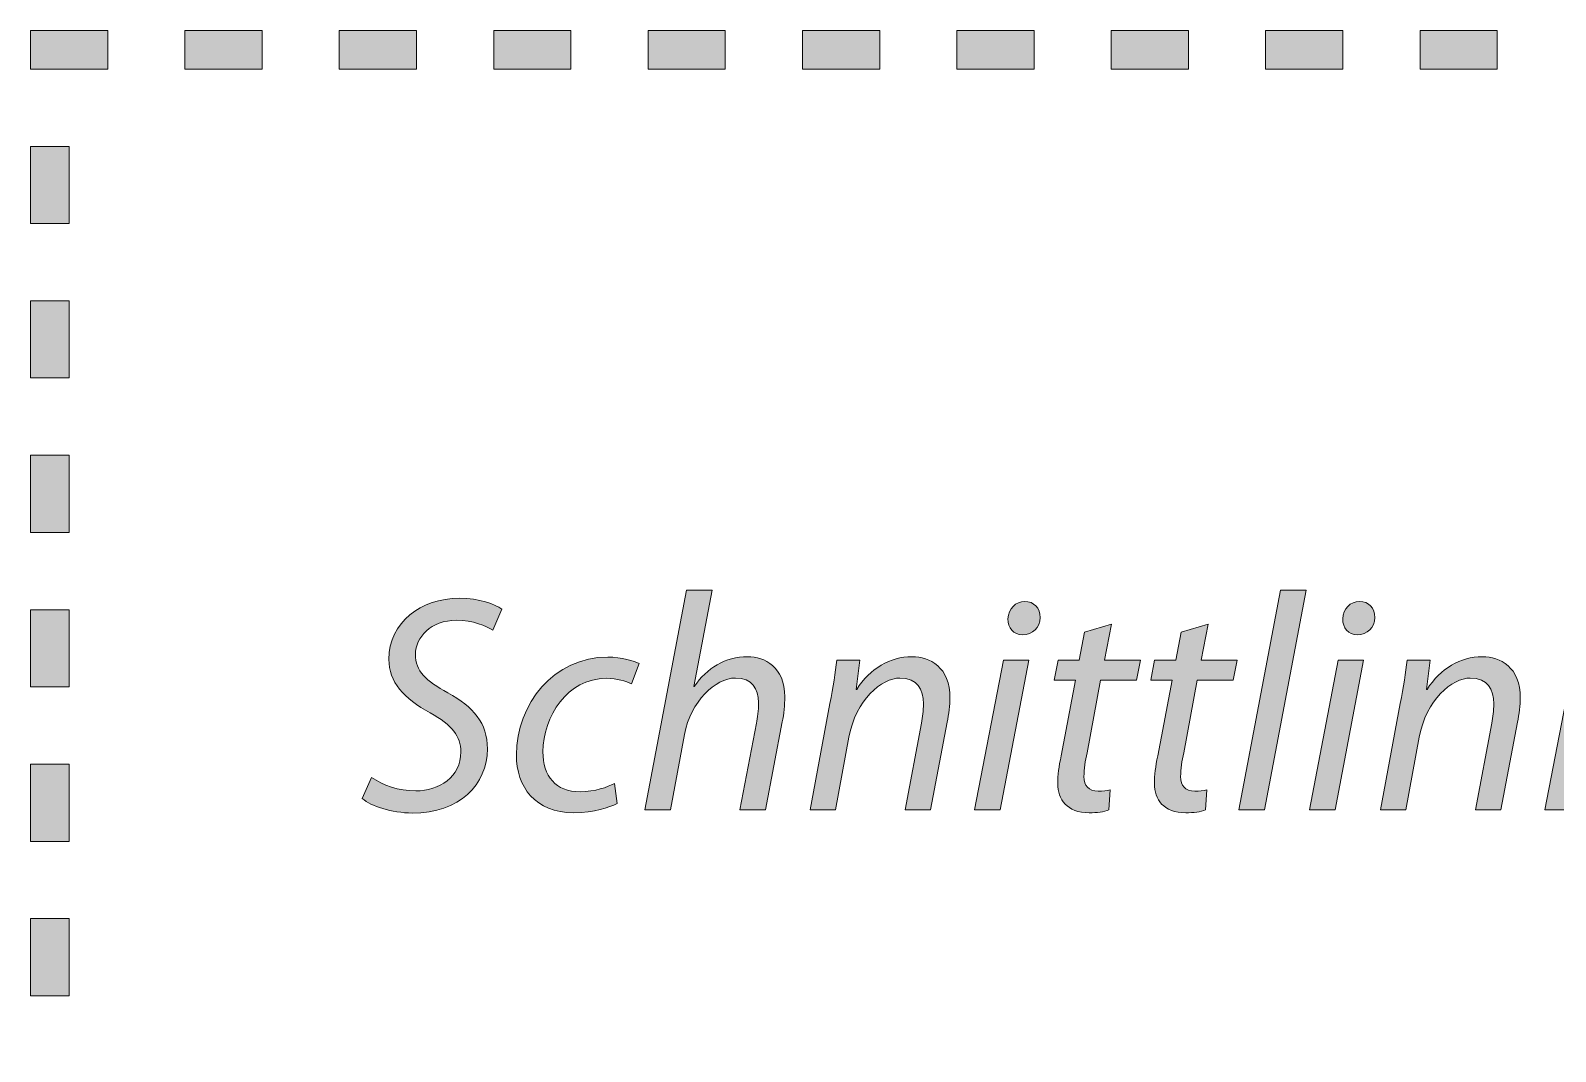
# Model space of a CAD drawing. Header units: inches. Extents: x 0 to 395, y 0 to 191.
# Drawn here: x 197.7 to 225.58, y 136.71 to 155.37 of the extents above; entities that cross this region are included whole.
import ezdxf

# ---------------------------------------------------------------- set-up
doc = ezdxf.new("R2010")
doc.units = ezdxf.units.IN
doc.header["$MEASUREMENT"] = 0
doc.layers.add('Template', color=7, linetype='Continuous')

# ---------------------------------------------------------------- blocks, each defined once
blk = doc.blocks.new('block 14')
at = {"layer": 'Template', "true_color": 0xf6921e}
h = blk.add_hatch(color=30, dxfattribs=at)
h.dxf.hatch_style = 2
edge = h.paths.add_edge_path()
edge.add_spline(control_points=[(203.937, 141.719), (204.146, 141.578), (204.428, 141.476), (204.744, 141.476), (205.174, 141.476), (205.569, 141.73), (205.569, 142.188), (205.569, 142.47), (205.411, 142.684), (205.01, 142.899), (204.524, 143.165), (204.253, 143.47), (204.253, 143.876), (204.253, 144.559), (204.841, 144.994), (205.541, 144.994), (205.913, 144.994), (206.19, 144.887), (206.32, 144.797), (206.32, 144.797), (206.151, 144.413), (206.151, 144.413), (206.032, 144.486), (205.795, 144.593), (205.49, 144.593), (205.021, 144.593), (204.739, 144.283), (204.739, 143.972), (204.739, 143.662), (204.931, 143.487), (205.332, 143.266), (205.8, 143.012), (206.055, 142.713), (206.055, 142.244), (206.055, 141.589), (205.541, 141.07), (204.682, 141.07), (204.304, 141.075), (203.926, 141.194), (203.768, 141.335), (203.768, 141.335), (203.937, 141.719), (203.937, 141.719)], knot_values=[0, 0, 0, 0, 1, 1, 1, 2, 2, 2, 3, 3, 3, 4, 4, 4, 5, 5, 5, 6, 6, 6, 7, 7, 7, 8, 8, 8, 9, 9, 9, 10, 10, 10, 11, 11, 11, 12, 12, 12, 13, 13, 13, 14, 14, 14, 14], degree=3, periodic=1)
h = blk.add_hatch(color=30, dxfattribs=at)
h.dxf.hatch_style = 2
edge = h.paths.add_edge_path()
edge.add_spline(control_points=[(208.932, 141.132), (208.932, 141.132), (209.695, 145.141), (209.695, 145.141), (209.695, 145.141), (210.163, 145.141), (210.163, 145.141), (210.163, 145.141), (209.825, 143.385), (209.825, 143.385), (209.825, 143.385), (209.836, 143.385), (209.836, 143.385), (210.067, 143.718), (210.401, 143.927), (210.813, 143.927), (211.123, 143.927), (211.49, 143.74), (211.49, 143.193), (211.49, 143.052), (211.473, 142.871), (211.445, 142.735), (211.445, 142.735), (211.14, 141.132), (211.14, 141.132), (211.14, 141.132), (210.671, 141.132), (210.671, 141.132), (210.671, 141.132), (210.976, 142.713), (210.976, 142.713), (210.993, 142.809), (211.01, 142.939), (211.01, 143.091), (211.01, 143.34), (210.892, 143.537), (210.587, 143.537), (210.225, 143.537), (209.768, 143.114), (209.655, 142.504), (209.655, 142.504), (209.401, 141.132), (209.401, 141.132), (209.401, 141.132), (208.932, 141.132), (208.932, 141.132)], knot_values=[0, 0, 0, 0, 1, 1, 1, 2, 2, 2, 3, 3, 3, 4, 4, 4, 5, 5, 5, 6, 6, 6, 7, 7, 7, 8, 8, 8, 9, 9, 9, 10, 10, 10, 11, 11, 11, 12, 12, 12, 13, 13, 13, 14, 14, 14, 15, 15, 15, 15], degree=3, periodic=1)
h = blk.add_hatch(color=30, dxfattribs=at)
h.dxf.hatch_style = 2
h.paths.add_polyline_path([(219.792, 141.132), (220.554, 145.141), (221.023, 145.141), (220.261, 141.132)])
h = blk.add_hatch(color=30, dxfattribs=at)
h.dxf.hatch_style = 2
h.paths.add_polyline_path([(214.961, 141.132), (215.486, 143.865), (215.949, 143.865), (215.429, 141.132)])
edge = h.paths.add_edge_path()
edge.add_spline(control_points=[(215.57, 144.621), (215.576, 144.802), (215.712, 144.938), (215.875, 144.938), (216.045, 144.938), (216.158, 144.814), (216.158, 144.644), (216.152, 144.458), (216.022, 144.328), (215.836, 144.328), (215.672, 144.328), (215.57, 144.452), (215.57, 144.621)], knot_values=[0, 0, 0, 0, 1, 1, 1, 2, 2, 2, 3, 3, 3, 4, 4, 4, 4], degree=3, periodic=1)
h = blk.add_hatch(color=30, dxfattribs=at)
h.dxf.hatch_style = 2
h.paths.add_polyline_path([(221.079, 141.132), (221.604, 143.865), (222.067, 143.865), (221.548, 141.132)])
edge = h.paths.add_edge_path()
edge.add_spline(control_points=[(221.689, 144.621), (221.695, 144.802), (221.83, 144.938), (221.994, 144.938), (222.163, 144.938), (222.276, 144.814), (222.276, 144.644), (222.27, 144.458), (222.14, 144.328), (221.954, 144.328), (221.79, 144.328), (221.689, 144.452), (221.689, 144.621)], knot_values=[0, 0, 0, 0, 1, 1, 1, 2, 2, 2, 3, 3, 3, 4, 4, 4, 4], degree=3, periodic=1)
h = blk.add_hatch(color=30, dxfattribs=at)
h.dxf.hatch_style = 2
h.paths.add_polyline_path([(225.386, 141.132), (225.911, 143.865), (226.374, 143.865), (225.854, 141.132)])
edge = h.paths.add_edge_path()
edge.add_spline(control_points=[(225.996, 144.621), (226.001, 144.802), (226.137, 144.938), (226.3, 144.938), (226.47, 144.938), (226.583, 144.814), (226.583, 144.644), (226.577, 144.458), (226.447, 144.328), (226.261, 144.328), (226.097, 144.328), (225.996, 144.452), (225.996, 144.621)], knot_values=[0, 0, 0, 0, 1, 1, 1, 2, 2, 2, 3, 3, 3, 4, 4, 4, 4], degree=3, periodic=1)
h = blk.add_hatch(color=30, dxfattribs=at)
h.dxf.hatch_style = 2
edge = h.paths.add_edge_path()
edge.add_spline(control_points=[(217.462, 144.52), (217.462, 144.52), (217.337, 143.865), (217.337, 143.865), (217.337, 143.865), (217.992, 143.865), (217.992, 143.865), (217.992, 143.865), (217.919, 143.498), (217.919, 143.498), (217.919, 143.498), (217.264, 143.498), (217.264, 143.498), (217.264, 143.498), (217.016, 142.171), (217.016, 142.171), (216.981, 142.018), (216.959, 141.877), (216.959, 141.736), (216.959, 141.572), (217.038, 141.47), (217.219, 141.47), (217.304, 141.47), (217.377, 141.476), (217.439, 141.493), (217.439, 141.493), (217.416, 141.126), (217.416, 141.126), (217.332, 141.092), (217.191, 141.075), (217.055, 141.075), (216.643, 141.075), (216.479, 141.324), (216.479, 141.606), (216.479, 141.764), (216.502, 141.917), (216.541, 142.114), (216.541, 142.114), (216.806, 143.498), (216.806, 143.498), (216.806, 143.498), (216.417, 143.498), (216.417, 143.498), (216.417, 143.498), (216.485, 143.865), (216.485, 143.865), (216.485, 143.865), (216.874, 143.865), (216.874, 143.865), (216.874, 143.865), (216.97, 144.373), (216.97, 144.373), (216.97, 144.373), (217.462, 144.52), (217.462, 144.52)], knot_values=[0, 0, 0, 0, 1, 1, 1, 2, 2, 2, 3, 3, 3, 4, 4, 4, 5, 5, 5, 6, 6, 6, 7, 7, 7, 8, 8, 8, 9, 9, 9, 10, 10, 10, 11, 11, 11, 12, 12, 12, 13, 13, 13, 14, 14, 14, 15, 15, 15, 16, 16, 16, 17, 17, 17, 18, 18, 18, 18], degree=3, periodic=1)
h = blk.add_hatch(color=30, dxfattribs=at)
h.dxf.hatch_style = 2
edge = h.paths.add_edge_path()
edge.add_spline(control_points=[(219.228, 144.52), (219.228, 144.52), (219.104, 143.865), (219.104, 143.865), (219.104, 143.865), (219.759, 143.865), (219.759, 143.865), (219.759, 143.865), (219.685, 143.498), (219.685, 143.498), (219.685, 143.498), (219.031, 143.498), (219.031, 143.498), (219.031, 143.498), (218.782, 142.171), (218.782, 142.171), (218.748, 142.018), (218.726, 141.877), (218.726, 141.736), (218.726, 141.572), (218.805, 141.47), (218.985, 141.47), (219.07, 141.47), (219.144, 141.476), (219.206, 141.493), (219.206, 141.493), (219.183, 141.126), (219.183, 141.126), (219.098, 141.092), (218.957, 141.075), (218.821, 141.075), (218.409, 141.075), (218.246, 141.324), (218.246, 141.606), (218.246, 141.764), (218.268, 141.917), (218.308, 142.114), (218.308, 142.114), (218.573, 143.498), (218.573, 143.498), (218.573, 143.498), (218.183, 143.498), (218.183, 143.498), (218.183, 143.498), (218.251, 143.865), (218.251, 143.865), (218.251, 143.865), (218.641, 143.865), (218.641, 143.865), (218.641, 143.865), (218.737, 144.373), (218.737, 144.373), (218.737, 144.373), (219.228, 144.52), (219.228, 144.52)], knot_values=[0, 0, 0, 0, 1, 1, 1, 2, 2, 2, 3, 3, 3, 4, 4, 4, 5, 5, 5, 6, 6, 6, 7, 7, 7, 8, 8, 8, 9, 9, 9, 10, 10, 10, 11, 11, 11, 12, 12, 12, 13, 13, 13, 14, 14, 14, 15, 15, 15, 16, 16, 16, 17, 17, 17, 18, 18, 18, 18], degree=3, periodic=1)
h = blk.add_hatch(color=30, dxfattribs=at)
h.dxf.hatch_style = 2
edge = h.paths.add_edge_path()
edge.add_spline(control_points=[(208.425, 141.245), (208.284, 141.171), (208.002, 141.075), (207.635, 141.075), (206.929, 141.075), (206.584, 141.55), (206.584, 142.131), (206.584, 143.063), (207.273, 143.921), (208.256, 143.921), (208.51, 143.921), (208.741, 143.848), (208.826, 143.803), (208.826, 143.803), (208.69, 143.43), (208.69, 143.43), (208.583, 143.481), (208.431, 143.532), (208.227, 143.532), (207.516, 143.532), (207.07, 142.832), (207.07, 142.188), (207.07, 141.747), (207.301, 141.459), (207.748, 141.459), (208.03, 141.459), (208.239, 141.544), (208.38, 141.612), (208.38, 141.612), (208.425, 141.245), (208.425, 141.245)], knot_values=[0, 0, 0, 0, 1, 1, 1, 2, 2, 2, 3, 3, 3, 4, 4, 4, 5, 5, 5, 6, 6, 6, 7, 7, 7, 8, 8, 8, 9, 9, 9, 10, 10, 10, 10], degree=3, periodic=1)
h = blk.add_hatch(color=30, dxfattribs=at)
h.dxf.hatch_style = 2
edge = h.paths.add_edge_path()
edge.add_spline(control_points=[(211.952, 141.132), (211.952, 141.132), (212.313, 143.069), (212.313, 143.069), (212.376, 143.374), (212.415, 143.639), (212.443, 143.865), (212.443, 143.865), (212.861, 143.865), (212.861, 143.865), (212.861, 143.865), (212.794, 143.328), (212.794, 143.328), (212.794, 143.328), (212.805, 143.328), (212.805, 143.328), (213.047, 143.712), (213.42, 143.927), (213.815, 143.927), (214.143, 143.927), (214.51, 143.74), (214.51, 143.17), (214.51, 143.046), (214.488, 142.877), (214.459, 142.73), (214.459, 142.73), (214.154, 141.132), (214.154, 141.132), (214.154, 141.132), (213.691, 141.132), (213.691, 141.132), (213.691, 141.132), (213.99, 142.713), (213.99, 142.713), (214.008, 142.82), (214.024, 142.944), (214.024, 143.063), (214.024, 143.334), (213.917, 143.537), (213.595, 143.537), (213.262, 143.537), (212.788, 143.136), (212.664, 142.459), (212.664, 142.459), (212.415, 141.132), (212.415, 141.132), (212.415, 141.132), (211.952, 141.132), (211.952, 141.132)], knot_values=[0, 0, 0, 0, 1, 1, 1, 2, 2, 2, 3, 3, 3, 4, 4, 4, 5, 5, 5, 6, 6, 6, 7, 7, 7, 8, 8, 8, 9, 9, 9, 10, 10, 10, 11, 11, 11, 12, 12, 12, 13, 13, 13, 14, 14, 14, 15, 15, 15, 16, 16, 16, 16], degree=3, periodic=1)
h = blk.add_hatch(color=30, dxfattribs=at)
h.dxf.hatch_style = 2
edge = h.paths.add_edge_path()
edge.add_spline(control_points=[(222.377, 141.132), (222.377, 141.132), (222.739, 143.069), (222.739, 143.069), (222.801, 143.374), (222.84, 143.639), (222.868, 143.865), (222.868, 143.865), (223.286, 143.865), (223.286, 143.865), (223.286, 143.865), (223.219, 143.328), (223.219, 143.328), (223.219, 143.328), (223.23, 143.328), (223.23, 143.328), (223.473, 143.712), (223.845, 143.927), (224.241, 143.927), (224.568, 143.927), (224.935, 143.74), (224.935, 143.17), (224.935, 143.046), (224.913, 142.877), (224.884, 142.73), (224.884, 142.73), (224.58, 141.132), (224.58, 141.132), (224.58, 141.132), (224.117, 141.132), (224.117, 141.132), (224.117, 141.132), (224.416, 142.713), (224.416, 142.713), (224.433, 142.82), (224.45, 142.944), (224.45, 143.063), (224.45, 143.334), (224.342, 143.537), (224.02, 143.537), (223.687, 143.537), (223.213, 143.136), (223.089, 142.459), (223.089, 142.459), (222.84, 141.132), (222.84, 141.132), (222.84, 141.132), (222.377, 141.132), (222.377, 141.132)], knot_values=[0, 0, 0, 0, 1, 1, 1, 2, 2, 2, 3, 3, 3, 4, 4, 4, 5, 5, 5, 6, 6, 6, 7, 7, 7, 8, 8, 8, 9, 9, 9, 10, 10, 10, 11, 11, 11, 12, 12, 12, 13, 13, 13, 14, 14, 14, 15, 15, 15, 16, 16, 16, 16], degree=3, periodic=1)
at = {"layer": 'Template', "lineweight": 0}
for points in [[(219.792, 141.132), (220.554, 145.141), (221.023, 145.141), (220.261, 141.132), (219.792, 141.132)], [(214.961, 141.132), (215.486, 143.865), (215.949, 143.865), (215.429, 141.132), (214.961, 141.132)], [(221.079, 141.132), (221.604, 143.865), (222.067, 143.865), (221.548, 141.132), (221.079, 141.132)], [(225.386, 141.132), (225.911, 143.865), (226.374, 143.865), (225.854, 141.132), (225.386, 141.132)]]:
    blk.add_lwpolyline(points, dxfattribs=at)
for points, knots in [([(203.937, 141.719), (204.146, 141.578), (204.428, 141.476), (204.744, 141.476), (205.174, 141.476), (205.569, 141.73), (205.569, 142.188), (205.569, 142.47), (205.411, 142.684), (205.01, 142.899), (204.524, 143.165), (204.253, 143.47), (204.253, 143.876), (204.253, 144.559), (204.841, 144.994), (205.541, 144.994), (205.913, 144.994), (206.19, 144.887), (206.32, 144.797), (206.32, 144.797), (206.151, 144.413), (206.151, 144.413), (206.032, 144.486), (205.795, 144.593), (205.49, 144.593), (205.021, 144.593), (204.739, 144.283), (204.739, 143.972), (204.739, 143.662), (204.931, 143.487), (205.332, 143.266), (205.8, 143.012), (206.055, 142.713), (206.055, 142.244), (206.055, 141.589), (205.541, 141.07), (204.682, 141.07), (204.304, 141.075), (203.926, 141.194), (203.768, 141.335), (203.768, 141.335), (203.937, 141.719), (203.937, 141.719)], [0, 0, 0, 0, 1, 1, 1, 2, 2, 2, 3, 3, 3, 4, 4, 4, 5, 5, 5, 6, 6, 6, 7, 7, 7, 8, 8, 8, 9, 9, 9, 10, 10, 10, 11, 11, 11, 12, 12, 12, 13, 13, 13, 14, 14, 14, 14]), ([(208.932, 141.132), (208.932, 141.132), (209.695, 145.141), (209.695, 145.141), (209.695, 145.141), (210.163, 145.141), (210.163, 145.141), (210.163, 145.141), (209.825, 143.385), (209.825, 143.385), (209.825, 143.385), (209.836, 143.385), (209.836, 143.385), (210.067, 143.718), (210.401, 143.927), (210.813, 143.927), (211.123, 143.927), (211.49, 143.74), (211.49, 143.193), (211.49, 143.052), (211.473, 142.871), (211.445, 142.735), (211.445, 142.735), (211.14, 141.132), (211.14, 141.132), (211.14, 141.132), (210.671, 141.132), (210.671, 141.132), (210.671, 141.132), (210.976, 142.713), (210.976, 142.713), (210.993, 142.809), (211.01, 142.939), (211.01, 143.091), (211.01, 143.34), (210.892, 143.537), (210.587, 143.537), (210.225, 143.537), (209.768, 143.114), (209.655, 142.504), (209.655, 142.504), (209.401, 141.132), (209.401, 141.132), (209.401, 141.132), (208.932, 141.132), (208.932, 141.132)], [0, 0, 0, 0, 1, 1, 1, 2, 2, 2, 3, 3, 3, 4, 4, 4, 5, 5, 5, 6, 6, 6, 7, 7, 7, 8, 8, 8, 9, 9, 9, 10, 10, 10, 11, 11, 11, 12, 12, 12, 13, 13, 13, 14, 14, 14, 15, 15, 15, 15]), ([(215.57, 144.621), (215.576, 144.802), (215.712, 144.938), (215.875, 144.938), (216.045, 144.938), (216.158, 144.814), (216.158, 144.644), (216.152, 144.458), (216.022, 144.328), (215.836, 144.328), (215.672, 144.328), (215.57, 144.452), (215.57, 144.621)], [0, 0, 0, 0, 1, 1, 1, 2, 2, 2, 3, 3, 3, 4, 4, 4, 4]), ([(221.689, 144.621), (221.695, 144.802), (221.83, 144.938), (221.994, 144.938), (222.163, 144.938), (222.276, 144.814), (222.276, 144.644), (222.27, 144.458), (222.14, 144.328), (221.954, 144.328), (221.79, 144.328), (221.689, 144.452), (221.689, 144.621)], [0, 0, 0, 0, 1, 1, 1, 2, 2, 2, 3, 3, 3, 4, 4, 4, 4]), ([(217.462, 144.52), (217.462, 144.52), (217.337, 143.865), (217.337, 143.865), (217.337, 143.865), (217.992, 143.865), (217.992, 143.865), (217.992, 143.865), (217.919, 143.498), (217.919, 143.498), (217.919, 143.498), (217.264, 143.498), (217.264, 143.498), (217.264, 143.498), (217.016, 142.171), (217.016, 142.171), (216.981, 142.018), (216.959, 141.877), (216.959, 141.736), (216.959, 141.572), (217.038, 141.47), (217.219, 141.47), (217.304, 141.47), (217.377, 141.476), (217.439, 141.493), (217.439, 141.493), (217.416, 141.126), (217.416, 141.126), (217.332, 141.092), (217.191, 141.075), (217.055, 141.075), (216.643, 141.075), (216.479, 141.324), (216.479, 141.606), (216.479, 141.764), (216.502, 141.917), (216.541, 142.114), (216.541, 142.114), (216.806, 143.498), (216.806, 143.498), (216.806, 143.498), (216.417, 143.498), (216.417, 143.498), (216.417, 143.498), (216.485, 143.865), (216.485, 143.865), (216.485, 143.865), (216.874, 143.865), (216.874, 143.865), (216.874, 143.865), (216.97, 144.373), (216.97, 144.373), (216.97, 144.373), (217.462, 144.52), (217.462, 144.52)], [0, 0, 0, 0, 1, 1, 1, 2, 2, 2, 3, 3, 3, 4, 4, 4, 5, 5, 5, 6, 6, 6, 7, 7, 7, 8, 8, 8, 9, 9, 9, 10, 10, 10, 11, 11, 11, 12, 12, 12, 13, 13, 13, 14, 14, 14, 15, 15, 15, 16, 16, 16, 17, 17, 17, 18, 18, 18, 18]), ([(219.228, 144.52), (219.228, 144.52), (219.104, 143.865), (219.104, 143.865), (219.104, 143.865), (219.759, 143.865), (219.759, 143.865), (219.759, 143.865), (219.685, 143.498), (219.685, 143.498), (219.685, 143.498), (219.031, 143.498), (219.031, 143.498), (219.031, 143.498), (218.782, 142.171), (218.782, 142.171), (218.748, 142.018), (218.726, 141.877), (218.726, 141.736), (218.726, 141.572), (218.805, 141.47), (218.985, 141.47), (219.07, 141.47), (219.144, 141.476), (219.206, 141.493), (219.206, 141.493), (219.183, 141.126), (219.183, 141.126), (219.098, 141.092), (218.957, 141.075), (218.821, 141.075), (218.409, 141.075), (218.246, 141.324), (218.246, 141.606), (218.246, 141.764), (218.268, 141.917), (218.308, 142.114), (218.308, 142.114), (218.573, 143.498), (218.573, 143.498), (218.573, 143.498), (218.183, 143.498), (218.183, 143.498), (218.183, 143.498), (218.251, 143.865), (218.251, 143.865), (218.251, 143.865), (218.641, 143.865), (218.641, 143.865), (218.641, 143.865), (218.737, 144.373), (218.737, 144.373), (218.737, 144.373), (219.228, 144.52), (219.228, 144.52)], [0, 0, 0, 0, 1, 1, 1, 2, 2, 2, 3, 3, 3, 4, 4, 4, 5, 5, 5, 6, 6, 6, 7, 7, 7, 8, 8, 8, 9, 9, 9, 10, 10, 10, 11, 11, 11, 12, 12, 12, 13, 13, 13, 14, 14, 14, 15, 15, 15, 16, 16, 16, 17, 17, 17, 18, 18, 18, 18]), ([(208.425, 141.245), (208.284, 141.171), (208.002, 141.075), (207.635, 141.075), (206.929, 141.075), (206.584, 141.55), (206.584, 142.131), (206.584, 143.063), (207.273, 143.921), (208.256, 143.921), (208.51, 143.921), (208.741, 143.848), (208.826, 143.803), (208.826, 143.803), (208.69, 143.43), (208.69, 143.43), (208.583, 143.481), (208.431, 143.532), (208.227, 143.532), (207.516, 143.532), (207.07, 142.832), (207.07, 142.188), (207.07, 141.747), (207.301, 141.459), (207.748, 141.459), (208.03, 141.459), (208.239, 141.544), (208.38, 141.612), (208.38, 141.612), (208.425, 141.245), (208.425, 141.245)], [0, 0, 0, 0, 1, 1, 1, 2, 2, 2, 3, 3, 3, 4, 4, 4, 5, 5, 5, 6, 6, 6, 7, 7, 7, 8, 8, 8, 9, 9, 9, 10, 10, 10, 10]), ([(211.952, 141.132), (211.952, 141.132), (212.313, 143.069), (212.313, 143.069), (212.376, 143.374), (212.415, 143.639), (212.443, 143.865), (212.443, 143.865), (212.861, 143.865), (212.861, 143.865), (212.861, 143.865), (212.794, 143.328), (212.794, 143.328), (212.794, 143.328), (212.805, 143.328), (212.805, 143.328), (213.047, 143.712), (213.42, 143.927), (213.815, 143.927), (214.143, 143.927), (214.51, 143.74), (214.51, 143.17), (214.51, 143.046), (214.488, 142.877), (214.459, 142.73), (214.459, 142.73), (214.154, 141.132), (214.154, 141.132), (214.154, 141.132), (213.691, 141.132), (213.691, 141.132), (213.691, 141.132), (213.99, 142.713), (213.99, 142.713), (214.008, 142.82), (214.024, 142.944), (214.024, 143.063), (214.024, 143.334), (213.917, 143.537), (213.595, 143.537), (213.262, 143.537), (212.788, 143.136), (212.664, 142.459), (212.664, 142.459), (212.415, 141.132), (212.415, 141.132), (212.415, 141.132), (211.952, 141.132), (211.952, 141.132)], [0, 0, 0, 0, 1, 1, 1, 2, 2, 2, 3, 3, 3, 4, 4, 4, 5, 5, 5, 6, 6, 6, 7, 7, 7, 8, 8, 8, 9, 9, 9, 10, 10, 10, 11, 11, 11, 12, 12, 12, 13, 13, 13, 14, 14, 14, 15, 15, 15, 16, 16, 16, 16]), ([(222.377, 141.132), (222.377, 141.132), (222.739, 143.069), (222.739, 143.069), (222.801, 143.374), (222.84, 143.639), (222.868, 143.865), (222.868, 143.865), (223.286, 143.865), (223.286, 143.865), (223.286, 143.865), (223.219, 143.328), (223.219, 143.328), (223.219, 143.328), (223.23, 143.328), (223.23, 143.328), (223.473, 143.712), (223.845, 143.927), (224.241, 143.927), (224.568, 143.927), (224.935, 143.74), (224.935, 143.17), (224.935, 143.046), (224.913, 142.877), (224.884, 142.73), (224.884, 142.73), (224.58, 141.132), (224.58, 141.132), (224.58, 141.132), (224.117, 141.132), (224.117, 141.132), (224.117, 141.132), (224.416, 142.713), (224.416, 142.713), (224.433, 142.82), (224.45, 142.944), (224.45, 143.063), (224.45, 143.334), (224.342, 143.537), (224.02, 143.537), (223.687, 143.537), (223.213, 143.136), (223.089, 142.459), (223.089, 142.459), (222.84, 141.132), (222.84, 141.132), (222.84, 141.132), (222.377, 141.132), (222.377, 141.132)], [0, 0, 0, 0, 1, 1, 1, 2, 2, 2, 3, 3, 3, 4, 4, 4, 5, 5, 5, 6, 6, 6, 7, 7, 7, 8, 8, 8, 9, 9, 9, 10, 10, 10, 11, 11, 11, 12, 12, 12, 13, 13, 13, 14, 14, 14, 15, 15, 15, 16, 16, 16, 16])]:
    blk.add_open_spline(points, degree=3, knots=knots, dxfattribs=at)
blk = doc.blocks.new('block 9')
at = {"layer": 'Template'}
blk.add_blockref('block 14', (0, 0), dxfattribs=at)
blk = doc.blocks.new('block 33')
at = {"layer": 'Template', "true_color": 0xf6921e}
h = blk.add_hatch(color=30, dxfattribs=at)
h.dxf.hatch_style = 2
h.paths.add_polyline_path([(320.469, -0.205), (318.705, -0.205), (318.705, 0.5), (319.764, 0.5), (319.764, 0.853), (320.469, 0.853)])
h.paths.add_polyline_path([(317.294, -0.205), (315.883, -0.205), (315.883, 0.5), (317.294, 0.5)])
h.paths.add_polyline_path([(314.472, -0.205), (313.061, -0.205), (313.061, 0.5), (314.472, 0.5)])
h.paths.add_polyline_path([(311.65, -0.205), (310.239, -0.205), (310.239, 0.5), (311.65, 0.5)])
h.paths.add_polyline_path([(308.828, -0.205), (307.417, -0.205), (307.417, 0.5), (308.828, 0.5)])
h.paths.add_polyline_path([(306.005, -0.205), (304.594, -0.205), (304.594, 0.5), (306.005, 0.5)])
h.paths.add_polyline_path([(303.183, -0.205), (301.772, -0.205), (301.772, 0.5), (303.183, 0.5)])
h.paths.add_polyline_path([(300.361, -0.205), (298.95, -0.205), (298.95, 0.5), (300.361, 0.5)])
h.paths.add_polyline_path([(297.539, -0.205), (296.128, -0.205), (296.128, 0.5), (297.539, 0.5)])
h.paths.add_polyline_path([(294.717, -0.205), (293.305, -0.205), (293.305, 0.5), (294.717, 0.5)])
h.paths.add_polyline_path([(291.894, -0.205), (290.483, -0.205), (290.483, 0.5), (291.894, 0.5)])
h.paths.add_polyline_path([(289.072, -0.205), (287.661, -0.205), (287.661, 0.5), (289.072, 0.5)])
h.paths.add_polyline_path([(286.25, -0.205), (284.839, -0.205), (284.839, 0.5), (286.25, 0.5)])
h.paths.add_polyline_path([(283.428, -0.205), (282.017, -0.205), (282.017, 0.5), (283.428, 0.5)])
h.paths.add_polyline_path([(280.605, -0.205), (279.194, -0.205), (279.194, 0.5), (280.605, 0.5)])
h.paths.add_polyline_path([(277.783, -0.205), (276.372, -0.205), (276.372, 0.5), (277.783, 0.5)])
h.paths.add_polyline_path([(274.961, -0.205), (273.55, -0.205), (273.55, 0.5), (274.961, 0.5)])
h.paths.add_polyline_path([(272.139, -0.205), (270.728, -0.205), (270.728, 0.5), (272.139, 0.5)])
h.paths.add_polyline_path([(269.317, -0.205), (267.905, -0.205), (267.905, 0.5), (269.317, 0.5)])
h.paths.add_polyline_path([(266.494, -0.205), (265.083, -0.205), (265.083, 0.5), (266.494, 0.5)])
h.paths.add_polyline_path([(263.672, -0.205), (262.261, -0.205), (262.261, 0.5), (263.672, 0.5)])
h.paths.add_polyline_path([(260.85, -0.205), (259.439, -0.205), (259.439, 0.5), (260.85, 0.5)])
h.paths.add_polyline_path([(258.028, -0.205), (256.617, -0.205), (256.617, 0.5), (258.028, 0.5)])
h.paths.add_polyline_path([(255.205, -0.205), (253.794, -0.205), (253.794, 0.5), (255.205, 0.5)])
h.paths.add_polyline_path([(252.383, -0.205), (250.972, -0.205), (250.972, 0.5), (252.383, 0.5)])
h.paths.add_polyline_path([(249.561, -0.205), (248.15, -0.205), (248.15, 0.5), (249.561, 0.5)])
h.paths.add_polyline_path([(246.739, -0.205), (245.328, -0.205), (245.328, 0.5), (246.739, 0.5)])
h.paths.add_polyline_path([(243.917, -0.205), (242.505, -0.205), (242.505, 0.5), (243.917, 0.5)])
h.paths.add_polyline_path([(241.094, -0.205), (239.683, -0.205), (239.683, 0.5), (241.094, 0.5)])
h.paths.add_polyline_path([(238.272, -0.205), (236.861, -0.205), (236.861, 0.5), (238.272, 0.5)])
h.paths.add_polyline_path([(235.45, -0.205), (234.039, -0.205), (234.039, 0.5), (235.45, 0.5)])
h.paths.add_polyline_path([(232.628, -0.205), (231.217, -0.205), (231.217, 0.5), (232.628, 0.5)])
h.paths.add_polyline_path([(229.805, -0.205), (228.394, -0.205), (228.394, 0.5), (229.805, 0.5)])
h.paths.add_polyline_path([(226.983, -0.205), (225.572, -0.205), (225.572, 0.5), (226.983, 0.5)])
h.paths.add_polyline_path([(224.161, -0.205), (222.75, -0.205), (222.75, 0.5), (224.161, 0.5)])
h.paths.add_polyline_path([(221.339, -0.205), (219.928, -0.205), (219.928, 0.5), (221.339, 0.5)])
h.paths.add_polyline_path([(218.517, -0.205), (217.105, -0.205), (217.105, 0.5), (218.517, 0.5)])
h.paths.add_polyline_path([(215.694, -0.205), (214.283, -0.205), (214.283, 0.5), (215.694, 0.5)])
h.paths.add_polyline_path([(212.872, -0.205), (211.461, -0.205), (211.461, 0.5), (212.872, 0.5)])
h.paths.add_polyline_path([(210.05, -0.205), (208.639, -0.205), (208.639, 0.5), (210.05, 0.5)])
h.paths.add_polyline_path([(207.228, -0.205), (205.817, -0.205), (205.817, 0.5), (207.228, 0.5)])
h.paths.add_polyline_path([(204.405, -0.205), (202.994, -0.205), (202.994, 0.5), (204.405, 0.5)])
h.paths.add_polyline_path([(201.583, -0.205), (200.172, -0.205), (200.172, 0.5), (201.583, 0.5)])
h.paths.add_polyline_path([(198.761, -0.205), (197.703, -0.205), (197.703, 0.853), (198.408, 0.853), (198.408, 0.5), (198.761, 0.5)])
h.paths.add_polyline_path([(320.469, 2.264), (319.764, 2.264), (319.764, 3.675), (320.469, 3.675)])
h.paths.add_polyline_path([(198.408, 2.264), (197.703, 2.264), (197.703, 3.675), (198.408, 3.675)])
h.paths.add_polyline_path([(320.469, 5.086), (319.764, 5.086), (319.764, 6.497), (320.469, 6.497)])
h.paths.add_polyline_path([(198.408, 5.086), (197.703, 5.086), (197.703, 6.497), (198.408, 6.497)])
h.paths.add_polyline_path([(320.469, 7.909), (319.764, 7.909), (319.764, 9.32), (320.469, 9.32)])
h.paths.add_polyline_path([(198.408, 7.909), (197.703, 7.909), (197.703, 9.32), (198.408, 9.32)])
h.paths.add_polyline_path([(320.469, 10.731), (319.764, 10.731), (319.764, 12.142), (320.469, 12.142)])
h.paths.add_polyline_path([(198.408, 10.731), (197.703, 10.731), (197.703, 12.142), (198.408, 12.142)])
h.paths.add_polyline_path([(320.469, 13.553), (319.764, 13.553), (319.764, 14.964), (320.469, 14.964)])
h.paths.add_polyline_path([(198.408, 13.553), (197.703, 13.553), (197.703, 14.964), (198.408, 14.964)])
h.paths.add_polyline_path([(320.469, 16.375), (319.764, 16.375), (319.764, 17.786), (320.469, 17.786)])
h.paths.add_polyline_path([(198.408, 16.375), (197.703, 16.375), (197.703, 17.786), (198.408, 17.786)])
h.paths.add_polyline_path([(320.469, 19.197), (319.764, 19.197), (319.764, 20.609), (320.469, 20.609)])
h.paths.add_polyline_path([(198.408, 19.197), (197.703, 19.197), (197.703, 20.609), (198.408, 20.609)])
h.paths.add_polyline_path([(320.469, 22.02), (319.764, 22.02), (319.764, 23.431), (320.469, 23.431)])
h.paths.add_polyline_path([(198.408, 22.02), (197.703, 22.02), (197.703, 23.431), (198.408, 23.431)])
h.paths.add_polyline_path([(320.469, 24.842), (319.764, 24.842), (319.764, 26.253), (320.469, 26.253)])
h.paths.add_polyline_path([(198.408, 24.842), (197.703, 24.842), (197.703, 26.253), (198.408, 26.253)])
h.paths.add_polyline_path([(320.469, 27.664), (319.764, 27.664), (319.764, 29.075), (320.469, 29.075)])
h.paths.add_polyline_path([(198.408, 27.664), (197.703, 27.664), (197.703, 29.075), (198.408, 29.075)])
h.paths.add_polyline_path([(320.469, 30.486), (319.764, 30.486), (319.764, 31.897), (320.469, 31.897)])
h.paths.add_polyline_path([(198.408, 30.486), (197.703, 30.486), (197.703, 31.897), (198.408, 31.897)])
h.paths.add_polyline_path([(320.469, 33.309), (319.764, 33.309), (319.764, 34.72), (320.469, 34.72)])
h.paths.add_polyline_path([(198.408, 33.309), (197.703, 33.309), (197.703, 34.72), (198.408, 34.72)])
h.paths.add_polyline_path([(320.469, 36.131), (319.764, 36.131), (319.764, 37.542), (320.469, 37.542)])
h.paths.add_polyline_path([(198.408, 36.131), (197.703, 36.131), (197.703, 37.542), (198.408, 37.542)])
h.paths.add_polyline_path([(320.469, 38.953), (319.764, 38.953), (319.764, 40.364), (320.469, 40.364)])
h.paths.add_polyline_path([(198.408, 38.953), (197.703, 38.953), (197.703, 40.364), (198.408, 40.364)])
h.paths.add_polyline_path([(320.469, 41.775), (319.764, 41.775), (319.764, 43.186), (320.469, 43.186)])
h.paths.add_polyline_path([(198.408, 41.775), (197.703, 41.775), (197.703, 43.186), (198.408, 43.186)])
h.paths.add_polyline_path([(320.469, 44.597), (319.764, 44.597), (319.764, 46.009), (320.469, 46.009)])
h.paths.add_polyline_path([(198.408, 44.597), (197.703, 44.597), (197.703, 46.009), (198.408, 46.009)])
h.paths.add_polyline_path([(320.469, 47.42), (319.764, 47.42), (319.764, 48.831), (320.469, 48.831)])
h.paths.add_polyline_path([(198.408, 47.42), (197.703, 47.42), (197.703, 48.831), (198.408, 48.831)])
h.paths.add_polyline_path([(320.469, 50.242), (319.764, 50.242), (319.764, 51.653), (320.469, 51.653)])
h.paths.add_polyline_path([(198.408, 50.242), (197.703, 50.242), (197.703, 51.653), (198.408, 51.653)])
h.paths.add_polyline_path([(320.469, 53.064), (319.764, 53.064), (319.764, 54.475), (320.469, 54.475)])
h.paths.add_polyline_path([(198.408, 53.064), (197.703, 53.064), (197.703, 54.475), (198.408, 54.475)])
h.paths.add_polyline_path([(320.469, 55.886), (319.764, 55.886), (319.764, 57.297), (320.469, 57.297)])
h.paths.add_polyline_path([(198.408, 55.886), (197.703, 55.886), (197.703, 57.297), (198.408, 57.297)])
h.paths.add_polyline_path([(320.469, 58.709), (319.764, 58.709), (319.764, 60.12), (320.469, 60.12)])
h.paths.add_polyline_path([(198.408, 58.709), (197.703, 58.709), (197.703, 60.12), (198.408, 60.12)])
h.paths.add_polyline_path([(320.469, 61.531), (319.764, 61.531), (319.764, 62.942), (320.469, 62.942)])
h.paths.add_polyline_path([(198.408, 61.531), (197.703, 61.531), (197.703, 62.942), (198.408, 62.942)])
h.paths.add_polyline_path([(320.469, 64.353), (319.764, 64.353), (319.764, 65.764), (320.469, 65.764)])
h.paths.add_polyline_path([(198.408, 64.353), (197.703, 64.353), (197.703, 65.764), (198.408, 65.764)])
h.paths.add_polyline_path([(320.469, 67.175), (319.764, 67.175), (319.764, 68.586), (320.469, 68.586)])
h.paths.add_polyline_path([(198.408, 67.175), (197.703, 67.175), (197.703, 68.586), (198.408, 68.586)])
h.paths.add_polyline_path([(320.469, 69.997), (319.764, 69.997), (319.764, 71.409), (320.469, 71.409)])
h.paths.add_polyline_path([(198.408, 69.997), (197.703, 69.997), (197.703, 71.409), (198.408, 71.409)])
h.paths.add_polyline_path([(320.469, 72.82), (319.764, 72.82), (319.764, 74.231), (320.469, 74.231)])
h.paths.add_polyline_path([(198.408, 72.82), (197.703, 72.82), (197.703, 74.231), (198.408, 74.231)])
h.paths.add_polyline_path([(320.469, 75.642), (319.764, 75.642), (319.764, 77.053), (320.469, 77.053)])
h.paths.add_polyline_path([(198.408, 75.642), (197.703, 75.642), (197.703, 77.053), (198.408, 77.053)])
h.paths.add_polyline_path([(320.469, 78.464), (319.764, 78.464), (319.764, 79.875), (320.469, 79.875)])
h.paths.add_polyline_path([(198.408, 78.464), (197.703, 78.464), (197.703, 79.875), (198.408, 79.875)])
h.paths.add_polyline_path([(320.469, 81.286), (319.764, 81.286), (319.764, 82.697), (320.469, 82.697)])
h.paths.add_polyline_path([(198.408, 81.286), (197.703, 81.286), (197.703, 82.697), (198.408, 82.697)])
h.paths.add_polyline_path([(320.469, 84.109), (319.764, 84.109), (319.764, 85.52), (320.469, 85.52)])
h.paths.add_polyline_path([(198.408, 84.109), (197.703, 84.109), (197.703, 85.52), (198.408, 85.52)])
h.paths.add_polyline_path([(320.469, 86.931), (319.764, 86.931), (319.764, 88.342), (320.469, 88.342)])
h.paths.add_polyline_path([(198.408, 86.931), (197.703, 86.931), (197.703, 88.342), (198.408, 88.342)])
h.paths.add_polyline_path([(320.469, 89.753), (319.764, 89.753), (319.764, 91.164), (320.469, 91.164)])
h.paths.add_polyline_path([(198.408, 89.753), (197.703, 89.753), (197.703, 91.164), (198.408, 91.164)])
h.paths.add_polyline_path([(320.469, 92.575), (319.764, 92.575), (319.764, 93.986), (320.469, 93.986)])
h.paths.add_polyline_path([(198.408, 92.575), (197.703, 92.575), (197.703, 93.986), (198.408, 93.986)])
h.paths.add_polyline_path([(198.408, 95.397), (197.703, 95.397), (197.703, 96.809), (198.408, 96.809)])
h.paths.add_polyline_path([(320.469, 95.397), (319.764, 95.397), (319.764, 96.809), (320.469, 96.809)])
h.paths.add_polyline_path([(320.469, 98.22), (319.764, 98.22), (319.764, 99.631), (320.469, 99.631)])
h.paths.add_polyline_path([(198.408, 98.22), (197.703, 98.22), (197.703, 99.631), (198.408, 99.631)])
h.paths.add_polyline_path([(320.469, 101.042), (319.764, 101.042), (319.764, 102.453), (320.469, 102.453)])
h.paths.add_polyline_path([(198.408, 101.042), (197.703, 101.042), (197.703, 102.453), (198.408, 102.453)])
h.paths.add_polyline_path([(320.469, 103.864), (319.764, 103.864), (319.764, 105.275), (320.469, 105.275)])
h.paths.add_polyline_path([(198.408, 103.864), (197.703, 103.864), (197.703, 105.275), (198.408, 105.275)])
h.paths.add_polyline_path([(320.469, 106.686), (319.764, 106.686), (319.764, 108.097), (320.469, 108.097)])
h.paths.add_polyline_path([(198.408, 106.686), (197.703, 106.686), (197.703, 108.097), (198.408, 108.097)])
h.paths.add_polyline_path([(320.469, 109.509), (319.764, 109.509), (319.764, 110.92), (320.469, 110.92)])
h.paths.add_polyline_path([(198.408, 109.509), (197.703, 109.509), (197.703, 110.92), (198.408, 110.92)])
h.paths.add_polyline_path([(320.469, 112.331), (319.764, 112.331), (319.764, 113.742), (320.469, 113.742)])
h.paths.add_polyline_path([(198.408, 112.331), (197.703, 112.331), (197.703, 113.742), (198.408, 113.742)])
h.paths.add_polyline_path([(320.469, 115.153), (319.764, 115.153), (319.764, 116.564), (320.469, 116.564)])
h.paths.add_polyline_path([(198.408, 115.153), (197.703, 115.153), (197.703, 116.564), (198.408, 116.564)])
h.paths.add_polyline_path([(320.469, 117.975), (319.764, 117.975), (319.764, 119.386), (320.469, 119.386)])
h.paths.add_polyline_path([(198.408, 117.975), (197.703, 117.975), (197.703, 119.386), (198.408, 119.386)])
h.paths.add_polyline_path([(320.469, 120.797), (319.764, 120.797), (319.764, 122.209), (320.469, 122.209)])
h.paths.add_polyline_path([(198.408, 120.797), (197.703, 120.797), (197.703, 122.209), (198.408, 122.209)])
h.paths.add_polyline_path([(320.469, 123.62), (319.764, 123.62), (319.764, 125.031), (320.469, 125.031)])
h.paths.add_polyline_path([(198.408, 123.62), (197.703, 123.62), (197.703, 125.031), (198.408, 125.031)])
h.paths.add_polyline_path([(320.469, 126.442), (319.764, 126.442), (319.764, 127.853), (320.469, 127.853)])
h.paths.add_polyline_path([(198.408, 126.442), (197.703, 126.442), (197.703, 127.853), (198.408, 127.853)])
h.paths.add_polyline_path([(320.469, 129.264), (319.764, 129.264), (319.764, 130.675), (320.469, 130.675)])
h.paths.add_polyline_path([(198.408, 129.264), (197.703, 129.264), (197.703, 130.675), (198.408, 130.675)])
h.paths.add_polyline_path([(320.469, 132.086), (319.764, 132.086), (319.764, 133.497), (320.469, 133.497)])
h.paths.add_polyline_path([(198.408, 132.086), (197.703, 132.086), (197.703, 133.497), (198.408, 133.497)])
h.paths.add_polyline_path([(320.469, 134.909), (319.764, 134.909), (319.764, 136.32), (320.469, 136.32)])
h.paths.add_polyline_path([(198.408, 134.909), (197.703, 134.909), (197.703, 136.32), (198.408, 136.32)])
h.paths.add_polyline_path([(320.469, 137.731), (319.764, 137.731), (319.764, 139.142), (320.469, 139.142)])
h.paths.add_polyline_path([(198.408, 137.731), (197.703, 137.731), (197.703, 139.142), (198.408, 139.142)])
h.paths.add_polyline_path([(320.469, 140.553), (319.764, 140.553), (319.764, 141.964), (320.469, 141.964)])
h.paths.add_polyline_path([(198.408, 140.553), (197.703, 140.553), (197.703, 141.964), (198.408, 141.964)])
h.paths.add_polyline_path([(320.469, 143.375), (319.764, 143.375), (319.764, 144.786), (320.469, 144.786)])
h.paths.add_polyline_path([(198.408, 143.375), (197.703, 143.375), (197.703, 144.786), (198.408, 144.786)])
h.paths.add_polyline_path([(320.469, 146.197), (319.764, 146.197), (319.764, 147.609), (320.469, 147.609)])
h.paths.add_polyline_path([(198.408, 146.197), (197.703, 146.197), (197.703, 147.609), (198.408, 147.609)])
h.paths.add_polyline_path([(320.469, 149.02), (319.764, 149.02), (319.764, 150.431), (320.469, 150.431)])
h.paths.add_polyline_path([(198.408, 149.02), (197.703, 149.02), (197.703, 150.431), (198.408, 150.431)])
h.paths.add_polyline_path([(320.469, 151.842), (319.764, 151.842), (319.764, 153.253), (320.469, 153.253)])
h.paths.add_polyline_path([(198.408, 151.842), (197.703, 151.842), (197.703, 153.253), (198.408, 153.253)])
h.paths.add_polyline_path([(320.469, 154.664), (319.058, 154.664), (319.058, 155.37), (320.469, 155.37)])
h.paths.add_polyline_path([(317.647, 154.664), (316.236, 154.664), (316.236, 155.37), (317.647, 155.37)])
h.paths.add_polyline_path([(314.825, 154.664), (313.414, 154.664), (313.414, 155.37), (314.825, 155.37)])
h.paths.add_polyline_path([(312.003, 154.664), (310.592, 154.664), (310.592, 155.37), (312.003, 155.37)])
h.paths.add_polyline_path([(309.18, 154.664), (307.769, 154.664), (307.769, 155.37), (309.18, 155.37)])
h.paths.add_polyline_path([(306.358, 154.664), (304.947, 154.664), (304.947, 155.37), (306.358, 155.37)])
h.paths.add_polyline_path([(303.536, 154.664), (302.125, 154.664), (302.125, 155.37), (303.536, 155.37)])
h.paths.add_polyline_path([(300.714, 154.664), (299.303, 154.664), (299.303, 155.37), (300.714, 155.37)])
h.paths.add_polyline_path([(297.892, 154.664), (296.48, 154.664), (296.48, 155.37), (297.892, 155.37)])
h.paths.add_polyline_path([(295.069, 154.664), (293.658, 154.664), (293.658, 155.37), (295.069, 155.37)])
h.paths.add_polyline_path([(292.247, 154.664), (290.836, 154.664), (290.836, 155.37), (292.247, 155.37)])
h.paths.add_polyline_path([(289.425, 154.664), (288.014, 154.664), (288.014, 155.37), (289.425, 155.37)])
h.paths.add_polyline_path([(286.603, 154.664), (285.192, 154.664), (285.192, 155.37), (286.603, 155.37)])
h.paths.add_polyline_path([(283.78, 154.664), (282.369, 154.664), (282.369, 155.37), (283.78, 155.37)])
h.paths.add_polyline_path([(280.958, 154.664), (279.547, 154.664), (279.547, 155.37), (280.958, 155.37)])
h.paths.add_polyline_path([(278.136, 154.664), (276.725, 154.664), (276.725, 155.37), (278.136, 155.37)])
h.paths.add_polyline_path([(275.314, 154.664), (273.903, 154.664), (273.903, 155.37), (275.314, 155.37)])
h.paths.add_polyline_path([(272.492, 154.664), (271.08, 154.664), (271.08, 155.37), (272.492, 155.37)])
h.paths.add_polyline_path([(269.669, 154.664), (268.258, 154.664), (268.258, 155.37), (269.669, 155.37)])
h.paths.add_polyline_path([(266.847, 154.664), (265.436, 154.664), (265.436, 155.37), (266.847, 155.37)])
h.paths.add_polyline_path([(264.025, 154.664), (262.614, 154.664), (262.614, 155.37), (264.025, 155.37)])
h.paths.add_polyline_path([(261.203, 154.664), (259.792, 154.664), (259.792, 155.37), (261.203, 155.37)])
h.paths.add_polyline_path([(258.38, 154.664), (256.969, 154.664), (256.969, 155.37), (258.38, 155.37)])
h.paths.add_polyline_path([(255.558, 154.664), (254.147, 154.664), (254.147, 155.37), (255.558, 155.37)])
h.paths.add_polyline_path([(252.736, 154.664), (251.325, 154.664), (251.325, 155.37), (252.736, 155.37)])
h.paths.add_polyline_path([(249.914, 154.664), (248.503, 154.664), (248.503, 155.37), (249.914, 155.37)])
h.paths.add_polyline_path([(247.092, 154.664), (245.68, 154.664), (245.68, 155.37), (247.092, 155.37)])
h.paths.add_polyline_path([(244.269, 154.664), (242.858, 154.664), (242.858, 155.37), (244.269, 155.37)])
h.paths.add_polyline_path([(241.447, 154.664), (240.036, 154.664), (240.036, 155.37), (241.447, 155.37)])
h.paths.add_polyline_path([(238.625, 154.664), (237.214, 154.664), (237.214, 155.37), (238.625, 155.37)])
h.paths.add_polyline_path([(235.803, 154.664), (234.392, 154.664), (234.392, 155.37), (235.803, 155.37)])
h.paths.add_polyline_path([(232.98, 154.664), (231.569, 154.664), (231.569, 155.37), (232.98, 155.37)])
h.paths.add_polyline_path([(230.158, 154.664), (228.747, 154.664), (228.747, 155.37), (230.158, 155.37)])
h.paths.add_polyline_path([(227.336, 154.664), (225.925, 154.664), (225.925, 155.37), (227.336, 155.37)])
h.paths.add_polyline_path([(224.514, 154.664), (223.103, 154.664), (223.103, 155.37), (224.514, 155.37)])
h.paths.add_polyline_path([(221.692, 154.664), (220.28, 154.664), (220.28, 155.37), (221.692, 155.37)])
h.paths.add_polyline_path([(218.869, 154.664), (217.458, 154.664), (217.458, 155.37), (218.869, 155.37)])
h.paths.add_polyline_path([(216.047, 154.664), (214.636, 154.664), (214.636, 155.37), (216.047, 155.37)])
h.paths.add_polyline_path([(213.225, 154.664), (211.814, 154.664), (211.814, 155.37), (213.225, 155.37)])
h.paths.add_polyline_path([(210.403, 154.664), (208.992, 154.664), (208.992, 155.37), (210.403, 155.37)])
h.paths.add_polyline_path([(207.58, 154.664), (206.169, 154.664), (206.169, 155.37), (207.58, 155.37)])
h.paths.add_polyline_path([(204.758, 154.664), (203.347, 154.664), (203.347, 155.37), (204.758, 155.37)])
h.paths.add_polyline_path([(201.936, 154.664), (200.525, 154.664), (200.525, 155.37), (201.936, 155.37)])
h.paths.add_polyline_path([(199.114, 154.664), (197.703, 154.664), (197.703, 155.37), (199.114, 155.37)])
at = {"layer": 'Template', "lineweight": 0}
for points in [[(199.114, 154.664), (197.703, 154.664), (197.703, 155.37), (199.114, 155.37), (199.114, 154.664), (199.114, 154.664)], [(201.936, 154.664), (200.525, 154.664), (200.525, 155.37), (201.936, 155.37), (201.936, 154.664), (201.936, 154.664)], [(204.758, 154.664), (203.347, 154.664), (203.347, 155.37), (204.758, 155.37), (204.758, 154.664), (204.758, 154.664)], [(207.58, 154.664), (206.169, 154.664), (206.169, 155.37), (207.58, 155.37), (207.58, 154.664), (207.58, 154.664)], [(210.403, 154.664), (208.992, 154.664), (208.992, 155.37), (210.403, 155.37), (210.403, 154.664), (210.403, 154.664)], [(213.225, 154.664), (211.814, 154.664), (211.814, 155.37), (213.225, 155.37), (213.225, 154.664), (213.225, 154.664)], [(216.047, 154.664), (214.636, 154.664), (214.636, 155.37), (216.047, 155.37), (216.047, 154.664), (216.047, 154.664)], [(218.869, 154.664), (217.458, 154.664), (217.458, 155.37), (218.869, 155.37), (218.869, 154.664), (218.869, 154.664)], [(221.692, 154.664), (220.28, 154.664), (220.28, 155.37), (221.692, 155.37), (221.692, 154.664), (221.692, 154.664)], [(224.514, 154.664), (223.103, 154.664), (223.103, 155.37), (224.514, 155.37), (224.514, 154.664), (224.514, 154.664)], [(198.408, 151.842), (197.703, 151.842), (197.703, 153.253), (198.408, 153.253), (198.408, 151.842), (198.408, 151.842)], [(198.408, 149.02), (197.703, 149.02), (197.703, 150.431), (198.408, 150.431), (198.408, 149.02), (198.408, 149.02)], [(198.408, 146.197), (197.703, 146.197), (197.703, 147.609), (198.408, 147.609), (198.408, 146.197), (198.408, 146.197)], [(198.408, 143.375), (197.703, 143.375), (197.703, 144.786), (198.408, 144.786), (198.408, 143.375), (198.408, 143.375)], [(198.408, 140.553), (197.703, 140.553), (197.703, 141.964), (198.408, 141.964), (198.408, 140.553), (198.408, 140.553)], [(198.408, 137.731), (197.703, 137.731), (197.703, 139.142), (198.408, 139.142), (198.408, 137.731), (198.408, 137.731)]]:
    blk.add_lwpolyline(points, dxfattribs=at)
blk = doc.blocks.new('block 8')
at = {"layer": 'Template'}
for name in ['block 33', 'block 9']:
    blk.add_blockref(name, (0, 0), dxfattribs=at)

msp = doc.modelspace()

# ---------------------------------------------------------------- block references
at = {"layer": 'Template'}
msp.add_blockref('block 8', (0, 0), dxfattribs=at)

doc.saveas('drawing.dxf')
